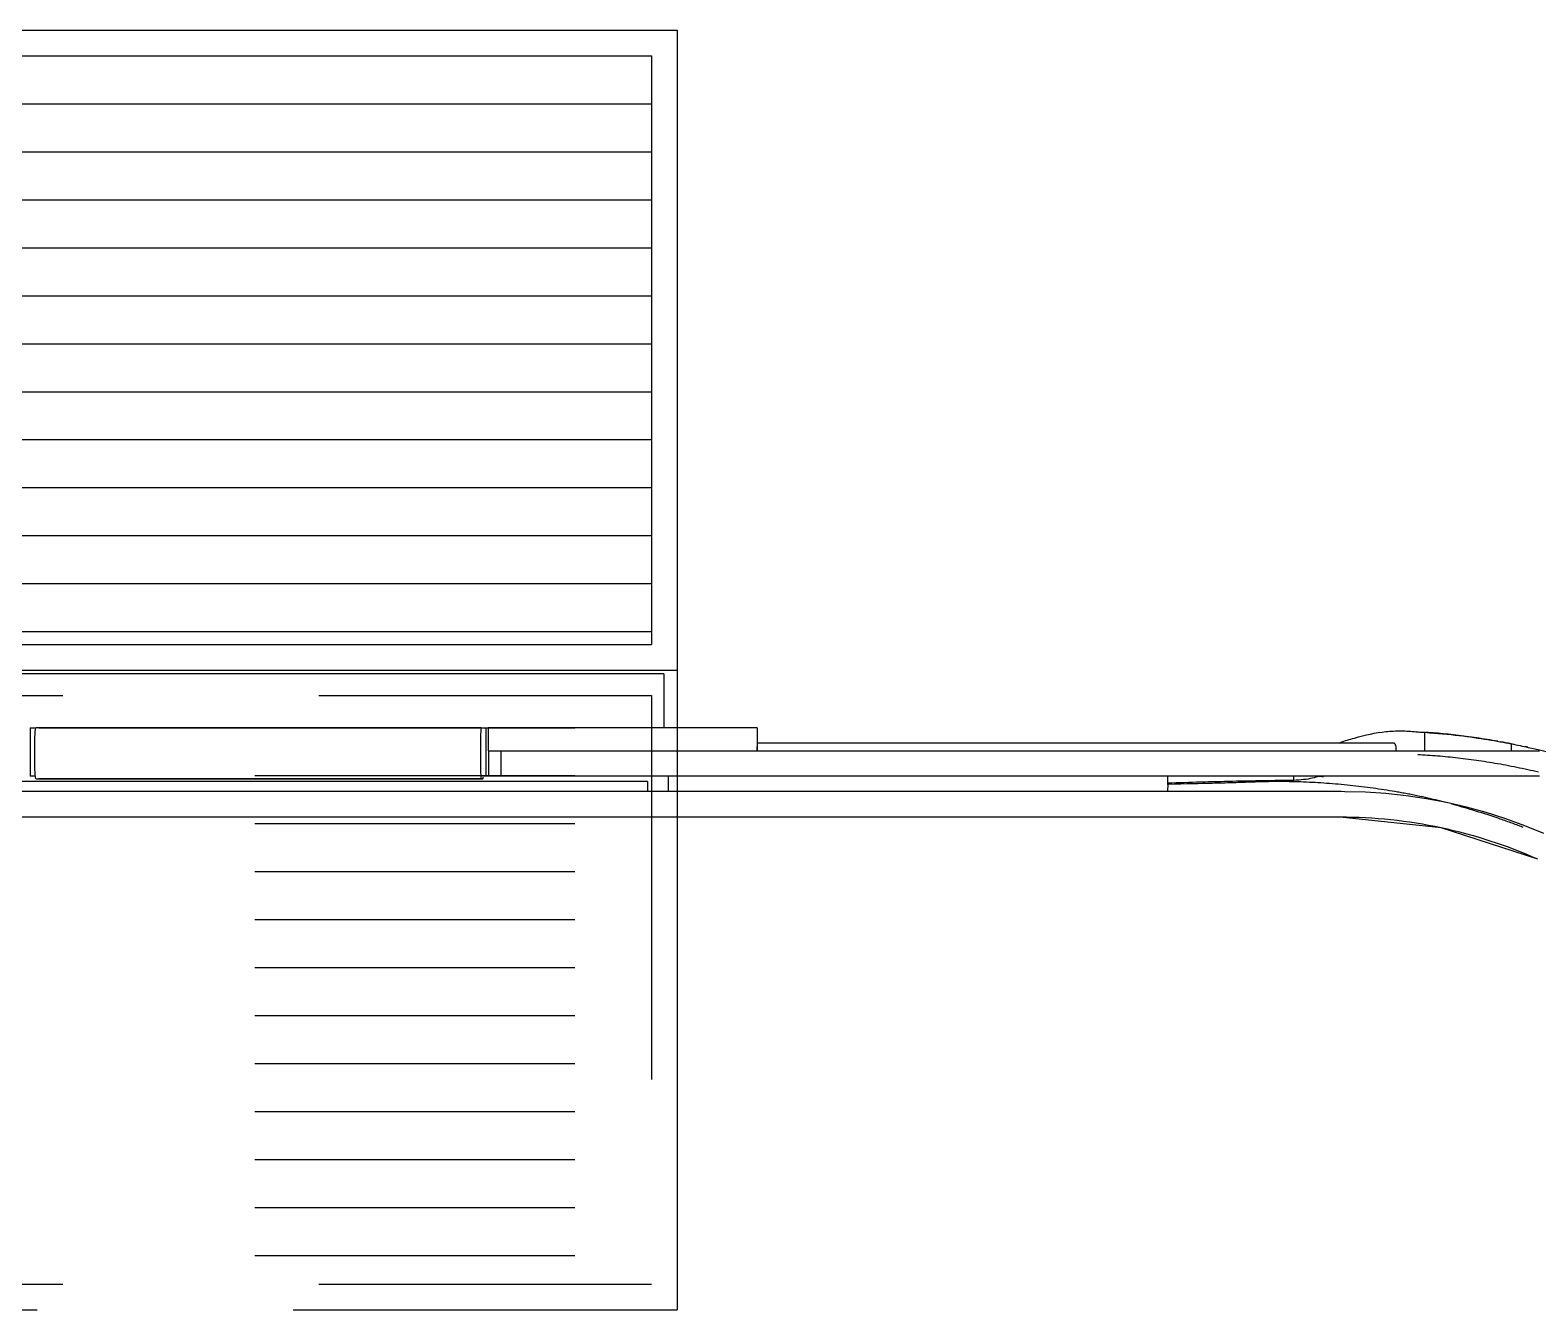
# Model space of a CAD drawing. Header units: metres. Extents: x -22.5 to 67.5, y 0 to 64.7.
# Drawn here: x 24.437 to 25.026, y 36.453 to 36.953 of the extents above; entities that cross this region are included whole.
import ezdxf

# ---------------------------------------------------------------- set-up
doc = ezdxf.new("R2010")
doc.units = ezdxf.units.M
doc.linetypes.add('XREF PB NEURO-ONCOLOGIA$0$HIDDE150', pattern=[0.24, 0.15, -0.09])
doc.linetypes.add('XREF PB NEURO-ONCOLOGIA$0$HIDDEN2', pattern=[0.1875, 0.125, -0.0625])
doc.layers.add('XREF PB NEURO-ONCOLOGIA$0$EQUIPO', color=8, linetype='Continuous')
doc.layers.add('XREF PB NEURO-ONCOLOGIA$0$MOBILIARIO', color=161, linetype='Continuous')

# ---------------------------------------------------------------- blocks, each defined once
blk = doc.blocks.new('*U744')
for p, q in [((-1592.9, 346.05), (-2417.17, 346.05)), ((-1592.9, 346.05), (-1592.9, 324.91)), ((-1840.4, 325), (-1838.12, 325)), ((-1840.4, 325), (-1840.4, 306)), ((-1838.45, 323.54), (-1838.35, 324.33)), ((-1838.35, 324.33), (-1838.24, 324.83)), ((-1838.24, 324.83), (-1838.12, 325)), ((-1751.28, 325), (-1838.12, 325)), ((-1837.09, 325), (-1750.44, 325)), ((-1664.22, 325), (-1751.28, 325)), ((-1750.44, 325), (-1663.57, 325)), ((-1664.37, 324.33), (-1664.43, 323.54)), ((-1664.3, 324.83), (-1664.37, 324.33)), ((-1664.22, 325), (-1664.3, 324.83)), ((-1663.69, 325), (-1662.4, 325)), ((-1662.4, 325), (-1662.4, 306)), ((-1662.28, 325), (-1661.4, 325)), ((-1556.35, 325), (-1661.5, 325)), ((-1661.4, 316), (-1661.4, 325)), ((-1556.35, 325), (-1556.35, 323)), ((-1838.59, 320.01), (-1838.57, 321.3)), ((-1838.59, 309.99), (-1838.59, 320.01)), ((-1838.57, 321.3), (-1838.53, 322.51)), ((-1838.53, 322.51), (-1838.45, 323.54)), ((-1664.51, 321.3), (-1664.52, 320.01)), ((-1664.52, 320.01), (-1664.52, 309.99)), ((-1664.48, 322.51), (-1664.51, 321.3)), ((-1664.43, 323.54), (-1664.48, 322.51)), ((-1556.35, 323), (-1556.35, 316)), ((-1307.79, 319), (-1556.35, 319)), ((-1295.53, 316), (-1295.53, 323.18)), ((-1294.24, 323.1), (-1295.2, 323.16)), ((-1293.27, 323.03), (-1294.24, 323.1)), ((-1292.3, 322.96), (-1293.27, 323.03)), ((-1291.32, 322.88), (-1292.3, 322.96)), ((-1290.34, 322.79), (-1291.32, 322.88)), ((-1289.35, 322.71), (-1290.34, 322.79)), ((-1288.36, 322.61), (-1289.35, 322.71)), ((-1287.36, 322.51), (-1288.36, 322.61)), ((-1286.37, 322.41), (-1287.36, 322.51)), ((-1285.37, 322.31), (-1286.37, 322.41)), ((-1284.37, 322.2), (-1285.37, 322.31)), ((-1283.36, 322.08), (-1284.37, 322.2)), ((-1282.36, 321.96), (-1283.36, 322.08)), ((-1281.35, 321.84), (-1282.36, 321.96)), ((-1280.34, 321.71), (-1281.32, 321.83)), ((-1279.32, 321.58), (-1280.34, 321.71)), ((-1278.31, 321.44), (-1279.32, 321.58)), ((-1277.29, 321.3), (-1278.31, 321.44)), ((-1276.27, 321.16), (-1277.29, 321.3)), ((-1275.25, 321.01), (-1276.27, 321.16)), ((-1274.23, 320.86), (-1275.25, 321.01)), ((-1273.2, 320.7), (-1274.23, 320.86)), ((-1272.17, 320.54), (-1273.2, 320.7)), ((-1271.14, 320.38), (-1272.17, 320.54)), ((-1270.11, 320.21), (-1271.14, 320.38)), ((-1269.08, 320.04), (-1270.11, 320.21)), ((-1268.04, 319.86), (-1269.08, 320.04)), ((-1267, 319.68), (-1268.04, 319.86)), ((-1264.9, 319.3), (-1265.95, 319.49)), ((-1263.85, 319.1), (-1264.9, 319.3)), ((-1262.79, 318.9), (-1263.85, 319.1)), ((-1261.73, 318.69), (-1262.79, 318.9)), ((-1261.82, 318.71), (-1261.82, 316)), ((-1260.66, 318.48), (-1261.73, 318.69)), ((-1661.4, 316), (-1661.4, 306)), ((-1661.4, 316), (-1656.55, 316)), ((-1656.55, 316), (-1260.6, 316)), ((-1656.55, 316), (-1656.55, 306)), ((-1556.35, 317), (-1556.35, 317.52)), ((-1556.35, 316), (-1556.35, 317)), ((-1306.7, 316), (-1306.7, 317)), ((-1297.35, 314.34), (-1298.3, 314.38)), ((-1296.39, 314.29), (-1297.35, 314.34)), ((-1295.43, 314.24), (-1296.39, 314.29)), ((-1294.46, 314.18), (-1295.43, 314.24)), ((-1293.49, 314.11), (-1294.46, 314.18)), ((-1292.51, 314.05), (-1293.49, 314.11)), ((-1291.53, 313.97), (-1292.51, 314.05)), ((-1290.54, 313.9), (-1291.53, 313.97)), ((-1289.55, 313.81), (-1290.54, 313.9)), ((-1288.56, 313.73), (-1289.55, 313.81)), ((-1287.56, 313.63), (-1288.56, 313.73)), ((-1286.56, 313.54), (-1287.56, 313.63)), ((-1285.56, 313.44), (-1286.56, 313.54)), ((-1284.56, 313.33), (-1285.56, 313.44)), ((-1283.55, 313.22), (-1284.56, 313.33)), ((-1282.54, 313.11), (-1283.55, 313.22)), ((-1281.53, 312.99), (-1282.54, 313.11)), ((-1280.51, 312.87), (-1281.53, 312.99)), ((-1279.49, 312.74), (-1280.51, 312.87)), ((-1278.47, 312.61), (-1279.49, 312.74)), ((-1277.45, 312.47), (-1278.47, 312.61)), ((-1276.42, 312.33), (-1277.45, 312.47)), ((-1275.4, 312.19), (-1276.42, 312.33)), ((-1260.6, 316), (-1250.76, 316)), ((-1255.29, 317.34), (-1256.36, 317.58)), ((-1838.57, 308.7), (-1838.59, 309.99)), ((-1838.53, 307.49), (-1838.57, 308.7)), ((-1838.45, 306.46), (-1838.53, 307.49)), ((-1838.35, 305.67), (-1838.45, 306.46)), ((-1664.52, 309.99), (-1664.51, 308.7)), ((-1664.51, 308.7), (-1664.48, 307.49)), ((-1664.48, 307.49), (-1664.43, 306.46)), ((-1664.43, 306.46), (-1664.37, 305.67)), ((-1274.37, 312.04), (-1275.4, 312.19)), ((-1273.34, 311.89), (-1274.37, 312.04)), ((-1272.3, 311.73), (-1273.34, 311.89)), ((-1271.26, 311.57), (-1272.3, 311.73)), ((-1270.22, 311.41), (-1271.26, 311.57)), ((-1269.17, 311.24), (-1270.22, 311.41)), ((-1268.12, 311.06), (-1269.17, 311.24)), ((-1267.07, 310.88), (-1268.12, 311.06)), ((-1266.01, 310.69), (-1267.07, 310.88)), ((-1264.95, 310.5), (-1266.01, 310.69)), ((-1263.88, 310.3), (-1264.95, 310.5)), ((-1262.81, 310.1), (-1263.88, 310.3)), ((-1261.73, 309.89), (-1262.81, 310.1)), ((-1260.66, 309.68), (-1261.73, 309.89)), ((-1259.58, 309.46), (-1260.66, 309.68)), ((-1258.51, 309.24), (-1259.58, 309.46)), ((-1257.44, 309.02), (-1258.51, 309.24)), ((-1256.37, 308.79), (-1257.44, 309.02)), ((-1255.31, 308.56), (-1256.37, 308.79)), ((-1254.25, 308.33), (-1255.31, 308.56)), ((-1253.2, 308.1), (-1254.25, 308.33)), ((-1252.15, 307.86), (-1253.2, 308.1)), ((-1251.1, 307.63), (-1252.15, 307.86)), ((-1599.2, 304), (-2176.9, 304)), ((-1838.39, 306), (-1840.4, 306)), ((-1838.24, 305.17), (-1838.35, 305.67)), ((-1838.12, 305), (-1838.24, 305.17)), ((-1838.12, 305), (-1751.28, 305)), ((-1750.44, 305), (-1837.09, 305)), ((-1751.28, 305), (-1664.22, 305)), ((-1663.57, 305), (-1750.44, 305)), ((-1664.37, 305.67), (-1664.3, 305.17)), ((-1664.3, 305.17), (-1664.22, 305)), ((-1664.22, 305), (-1663.57, 305)), ((-1662.4, 306), (-1663.69, 306)), ((-1663.57, 305), (-1663.49, 305.17)), ((-1663.49, 305.17), (-1663.42, 305.67)), ((-1661.4, 306), (-1662.28, 306)), ((-1656.55, 306), (-1661.4, 306)), ((-1260.6, 306), (-1656.55, 306)), ((-1599.2, 304), (-1599.2, 301)), ((-1599.2, 301), (-1599.2, 299.95)), ((-1591, 300.11), (-1591, 306)), ((-1396, 303.27), (-1396, 301.63)), ((-1395.95, 303.31), (-1395.95, 306)), ((-1395.95, 302.86), (-1395.95, 303.31)), ((-1395.95, 300.25), (-1395.95, 301.54)), ((-1346.74, 304.4), (-1346.74, 306)), ((-1250.76, 306), (-1260.6, 306)), ((-1328.55, 300), (-2090.86, 300)), ((-1328.2, 300), (-1328.55, 300)), ((-1326.76, 299.99), (-1328.2, 300)), ((-1318.77, 299.78), (-1326.76, 299.99)), ((-1310.79, 299.24), (-1318.77, 299.78)), ((-1302.83, 298.38), (-1310.79, 299.24)), ((-1294.92, 297.21), (-1302.83, 298.38)), ((-1287.06, 295.72), (-1294.92, 297.21)), ((-1279.27, 293.92), (-1287.06, 295.72)), ((-1328.65, 290), (-2056.75, 290)), ((-1328.65, 290), (-2056.75, 290)), ((-1328.13, 290), (-1328.65, 290)), ((-1289.15, 285.85), (-1328.64, 290)), ((-1271.55, 291.81), (-1279.27, 293.92)), ((-1263.93, 289.39), (-1271.55, 291.81)), ((-1256.41, 286.67), (-1263.93, 289.39)), ((-1251.38, 273.57), (-1289.14, 285.85)), ((-1249, 283.65), (-1256.41, 286.67))]:
    blk.add_line(p, q)
for start_param, end_param in [(6.073815, 6.283185), (5.864387, 6.073746)]:
    blk.add_ellipse((-1328.64, 100), major_axis=(0, 190), ratio=0.999962, start_param=start_param, end_param=end_param)
for points, knots in [([(-1328.61, 319.26), (-1326.72, 319.89), (-1320.43, 321.79), (-1312.73, 323.5), (-1304.73, 323.85), (-1300.87, 323.61), (-1298.98, 323.37)], [-0.8058788, -0.8058788, -0.8058788, -0.8058788, -0.6666667, -0.3333333, -0.1666667, 0, 0, 0, 0]), ([(-1306.7, 317), (-1306.7, 317.16), (-1306.72, 317.48), (-1306.8, 317.85), (-1306.88, 318.12), (-1306.96, 318.3), (-1307.04, 318.46), (-1307.15, 318.63), (-1307.26, 318.75), (-1307.36, 318.85), (-1307.53, 318.96), (-1307.67, 319), (-1307.79, 319)], [0, 0, 0, 0, 0.142857, 0.285714, 0.357143, 0.428571, 0.5, 0.571429, 0.678571, 0.732143, 0.785714, 1, 1, 1, 1]), ([(-1348.56, 303.9), (-1349.32, 303.92), (-1350.85, 303.93), (-1353.15, 303.94), (-1355.44, 303.92), (-1357.73, 303.87), (-1360.02, 303.82), (-1362.39, 303.74), (-1364.91, 303.65), (-1367.66, 303.56), (-1371.8, 303.42), (-1379.42, 303.19), (-1388.76, 302.98), (-1395.95, 302.86)], [0.9047619, 0.9047619, 0.9047619, 0.9047619, 0.91156463, 0.91836735, 0.92517007, 0.93197279, 0.93877551, 0.94557823, 0.95238095, 0.95918367, 0.96598639, 0.97959184, 1, 1, 1, 1]), ([(-1287.32, 295.73), (-1290, 296.43), (-1294.19, 297.45), (-1299.01, 298.49), (-1301.56, 299), (-1303, 299.27), (-1304.43, 299.54), (-1306.89, 299.98), (-1311.73, 300.78), (-1319.01, 301.82), (-1328.2, 302.82), (-1335.82, 303.39), (-1341.76, 303.7), (-1345.51, 303.84), (-1347.79, 303.89), (-1348.56, 303.9)], [0.7176871, 0.7176871, 0.7176871, 0.7176871, 0.7414966, 0.755102, 0.7619048, 0.7653061, 0.7687075, 0.7755102, 0.7891156, 0.8163265, 0.8435374, 0.8707483, 0.8843537, 0.8979592, 0.9047619, 0.9047619, 0.9047619, 0.9047619]), ([(-1336.98, 305.99), (-1337.72, 305.71), (-1339.49, 305.21), (-1342.81, 304.64), (-1345.41, 304.45), (-1346.74, 304.4)], [-0.9663281, -0.9663281, -0.9663281, -0.9663281, -0.6666667, -0.3333333, 0, 0, 0, 0]), ([(-1257.12, 286.04), (-1257.37, 286.14), (-1259.15, 286.82), (-1262.48, 288.06), (-1268.82, 290.28), (-1276.47, 292.73), (-1282.31, 294.39), (-1285.01, 295.12)], [0.63036567, 0.63036567, 0.63036567, 0.63036567, 0.63265306, 0.6462585, 0.65986395, 0.68707483, 0.71088435, 0.71088435, 0.71088435, 0.71088435])]:
    blk.add_open_spline(points, degree=3, knots=knots)
for points in [[(-1298.98, 323.37), (-1298.39, 323.34), (-1297.23, 323.29), (-1296.09, 323.22), (-1295.53, 323.18)], [(-1295.53, 323.18), (-1290.72, 322.83), (-1281.78, 322.01), (-1270.57, 320.33), (-1264.49, 319.26), (-1261.82, 318.71)], [(-1261.82, 318.71), (-1259.33, 318.2), (-1254.9, 317.28), (-1249.88, 316.1), (-1247.6, 315.56), (-1246.73, 315.33)], [(-1346.74, 304.4), (-1354.52, 304.32), (-1370.49, 304.05), (-1387.32, 303.59), (-1395.95, 303.31)], [(-1335.11, 305.8), (-1335.74, 305.85), (-1336.38, 305.89), (-1337.01, 305.94)]]:
    blk.add_open_spline(points, degree=3)
blk = doc.blocks.new('XREF PB NEURO-ONCOLOGIA$0$A$C629eb517')
at = {"linetype": 'Continuous'}
for p, q in [((-0.01, 0.085), (-0.01, -0.415)), ((-0.01, 0.085), (0.39, 0.085)), ((0.39, 0.085), (0.39, -0.415)), ((0, 0.075), (0, -0.155)), ((0, 0.075), (0.38, 0.075)), ((0, 0.075), (0.38, 0.075)), ((0.38, 0.075), (0.38, -0.155)), ((0, 0.05625), (0.38, 0.05625)), ((0, 0.0375), (0.38, 0.0375)), ((0, 0.01875), (0.38, 0.01875)), ((0, 0), (0.38, 0)), ((0, -0.01875), (0.38, -0.01875)), ((0, -0.0375), (0.38, -0.0375)), ((0, -0.05625), (0.38, -0.05625)), ((0, -0.075), (0.38, -0.075)), ((0, -0.09375), (0.38, -0.09375)), ((0, -0.1125), (0.38, -0.1125)), ((0, -0.13125), (0.38, -0.13125)), ((0, -0.15), (0.38, -0.15)), ((0, -0.155), (0.38, -0.155)), ((-0.01, -0.165), (0.39, -0.165))]:
    blk.add_line(p, q, dxfattribs=at)
at = {"linetype": 'XREF PB NEURO-ONCOLOGIA$0$HIDDE150'}
for p, q in [((0, -0.175), (0.38, -0.175)), ((0, -0.175), (0, -0.405)), ((0.38, -0.175), (0.38, -0.405)), ((0, -0.405), (0.38, -0.405)), ((-0.01, -0.415), (0.39, -0.415))]:
    blk.add_line(p, q, dxfattribs=at)
at = {"linetype": 'XREF PB NEURO-ONCOLOGIA$0$HIDDEN2'}
for p, q in [((0, -0.18753), (0.38, -0.18753)), ((0, -0.20628), (0.38, -0.20628)), ((0, -0.22503), (0.38, -0.22503)), ((0, -0.24378), (0.38, -0.24378)), ((0, -0.26253), (0.38, -0.26253)), ((0, -0.28128), (0.38, -0.28128)), ((0, -0.30003), (0.38, -0.30003)), ((0, -0.31878), (0.38, -0.31878)), ((0, -0.33753), (0.38, -0.33753)), ((0, -0.35628), (0.38, -0.35628)), ((0, -0.37503), (0.38, -0.37503)), ((0, -0.39378), (0.38, -0.39378))]:
    blk.add_line(p, q, dxfattribs=at)
blk = doc.blocks.new('XREF PB NEURO-ONCOLOGIA')
at = {"layer": 'XREF PB NEURO-ONCOLOGIA$0$EQUIPO', "xscale": 0.0009999999999940395, "yscale": 0.0009999999999940395, "zscale": 0.0009999999999940395, "rotation": 270}
blk.add_blockref('*U744', (2.88167, 18.98617), dxfattribs=at)
at = {"layer": 'XREF PB NEURO-ONCOLOGIA$0$MOBILIARIO', "rotation": 270}
blk.add_blockref('XREF PB NEURO-ONCOLOGIA$0$A$C629eb517', (3.3942, 20.96387), dxfattribs=at)

msp = doc.modelspace()

# ---------------------------------------------------------------- block references
at = {"rotation": 90}
msp.add_blockref('XREF PB NEURO-ONCOLOGIA', (45.26344, 33.47338), dxfattribs=at)

doc.saveas('drawing.dxf')
